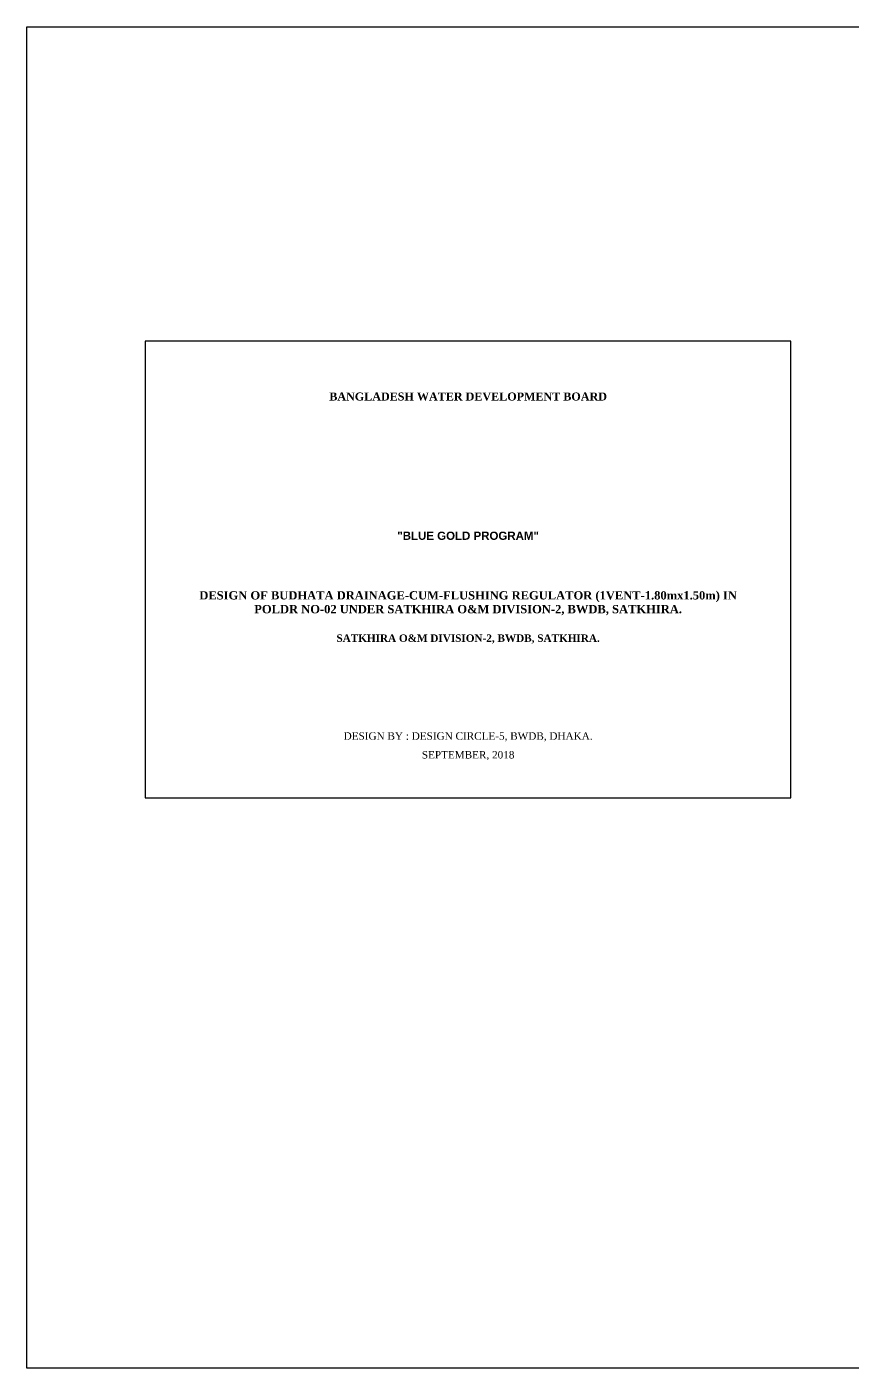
# Model space of a CAD drawing. Extents: x -298162 to 1078160, y -513173 to -216568.
# Drawn here: x -298162 to -220818, y -513173 to -387457 of the extents above; entities that cross this region are included whole.
import ezdxf

# ---------------------------------------------------------------- set-up
doc = ezdxf.new("R2010")
doc.units = 0
doc.header["$MEASUREMENT"] = 0
doc.linetypes.add('ACAD_ISO02W100', pattern=[15, 12, -3])
doc.layers.get('0').update_dxf_attribs({"linetype": 'CONTINUOUS'})
doc.layers.add('Left Bank Profile', color=7, linetype='CONTINUOUS', lineweight=25)
doc.layers.add('LINE', color=7, linetype='CONTINUOUS')
doc.styles.get("Standard").update_dxf_attribs({"font": 'times.ttf', "height": 250})

msp = doc.modelspace()

# ---------------------------------------------------------------- linework, layer by layer
at = {"layer": 'LINE', "color": 3}
msp.add_lwpolyline([(-298162.249, -387456.877), (1078159.826, -387456.877), (1078159.826, -513172.583), (-298162.249, -513172.583)], close=True, dxfattribs=at)
at = {"layer": 'LINE', "color": 0}
msp.add_lwpolyline([(-287061.402, -459716.504), (-226556.202, -459716.504), (-226556.202, -416930.684), (-287061.402, -416930.684)], close=True, dxfattribs=at)

# ---------------------------------------------------------------- texts
at = {"color": 0, "linetype": 'ACAD_ISO02W100', "attachment_point": 2}
for s, insert, char_height, width in [('{\\fTimes New Roman|b1|i0|c0|p18;BANGLADESH WATER DEVELOPMENT BOARD}', (-256808.802, -421730.383), 749.80361, 67327.85951), ('{\\fArial|b1|i0|c0|p34;"BLUE GOLD PROGRAM"}', (-256808.802, -434768.931), 770.27313, 39030.98364), ('{\\fTimes New Roman|b1|i0|c0|p18;SATKHIRA O&M DIVISION-2, BWDB, SATKHIRA.}', (-256808.802, -444403.401), 694.2626, 62340.61065), ('DESIGN BY : DESIGN CIRCLE-5, BWDB, DHAKA.', (-256808.802, -453576.907), 694.2626, 62340.61065), ('SEPTEMBER, 2018', (-256808.802, -455337.126), 694.2626, 10652.0607)]:
    msp.add_mtext(s, dxfattribs=dict(at, insert=insert, char_height=char_height, width=width))
at = {"layer": 'Left Bank Profile', "color": 0, "insert": (-256808.802, -440350.005), "char_height": 776.692072, "width": 50311.52793, "attachment_point": 2}
msp.add_mtext('\\pt4660;{\\fTimes New Roman|b1|i0|c0|p18;DESIGN OF BUDHATA DRAINAGE-CUM-FLUSHING REGULATOR (1VENT-1.80mx1.50m) IN POLDR NO-02 UNDER SATKHIRA O&M DIVISION-2, BWDB, SATKHIRA.}', dxfattribs=at)

doc.saveas('drawing.dxf')
